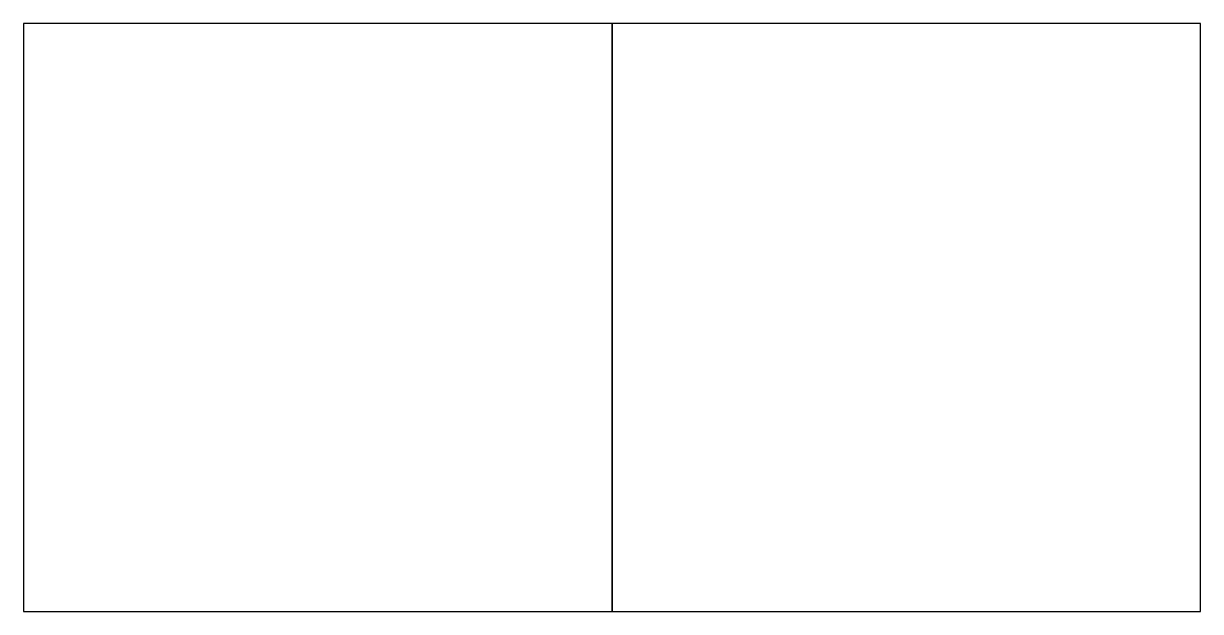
# Model space of a CAD drawing. Header units: metres. Extents: x 0 to 20, y 0 to 10.
import ezdxf

# ---------------------------------------------------------------- set-up
doc = ezdxf.new("R2010")
doc.units = ezdxf.units.M

msp = doc.modelspace()

# ---------------------------------------------------------------- meshes
at = {"layer": 'MESH'}
mesh = msp.add_polymesh((2, 3), dxfattribs=at)
for k, corner in enumerate([(0, 0), (10, 0), (20, 0), (0, 10), (10, 10), (20, 10)]):
    mesh.set_mesh_vertex(divmod(k, 3), corner)

doc.saveas('drawing.dxf')
